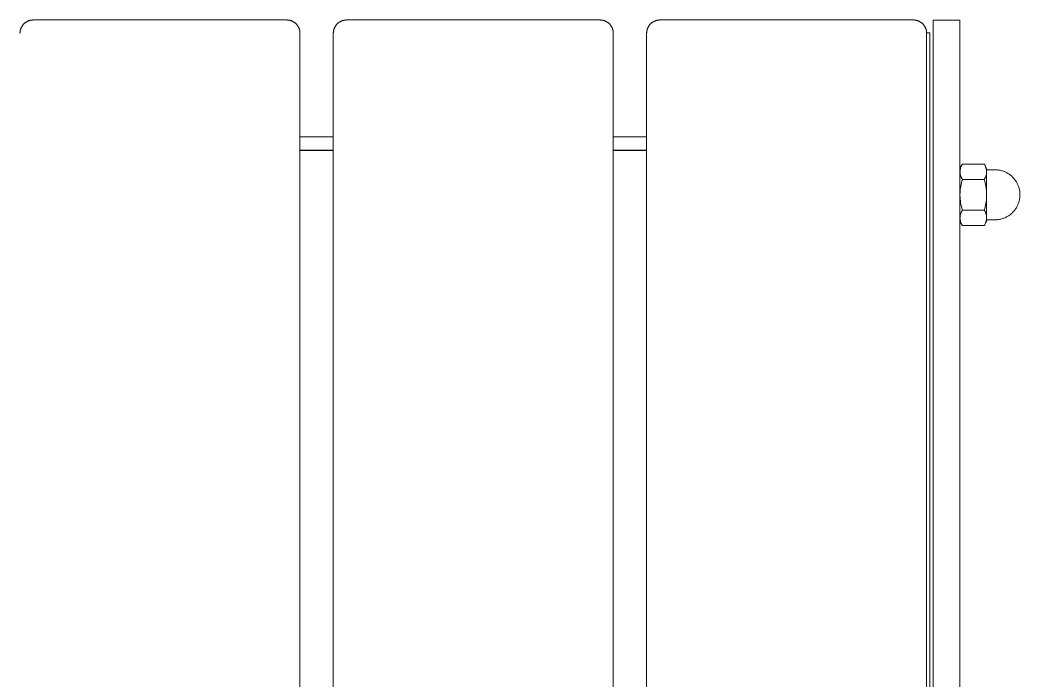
# Model space of a CAD drawing. Header units: millimetres. Extents: x -402 to 3954, y -41 to 3282.
# Drawn here: x 1416.6 to 1716.6, y 3083.1 to 3281.1 of the extents above; entities that cross this region are included whole.
import ezdxf

# ---------------------------------------------------------------- set-up
doc = ezdxf.new("R2010")
doc.units = ezdxf.units.MM
doc.layers.add('ZANO_R', color=7, linetype='Continuous', lineweight=0)

msp = doc.modelspace()

# ---------------------------------------------------------------- linework, layer by layer
at = {"layer": 'ZANO_R'}
for p, q in [((1417.08, 3278.94), (1417.14, 3279.06)), ((1417.14, 3279.06), (1417.21, 3279.18)), ((1417.21, 3279.18), (1417.29, 3279.29)), ((1417.29, 3279.29), (1417.36, 3279.4)), ((1417.36, 3279.4), (1417.44, 3279.51)), ((1417.44, 3279.51), (1417.53, 3279.62)), ((1417.53, 3279.62), (1417.62, 3279.73)), ((1417.62, 3279.73), (1417.71, 3279.83)), ((1417.71, 3279.83), (1417.8, 3279.93)), ((1417.8, 3279.93), (1417.9, 3280.02)), ((1417.9, 3280.02), (1418, 3280.11)), ((1418, 3280.11), (1418.11, 3280.2)), ((1418.11, 3280.2), (1418.21, 3280.28)), ((1418.21, 3280.28), (1418.32, 3280.37)), ((1418.32, 3280.37), (1418.44, 3280.44)), ((1418.44, 3280.44), (1418.55, 3280.52)), ((1418.55, 3280.52), (1418.67, 3280.58)), ((1418.67, 3280.58), (1418.79, 3280.65)), ((1418.79, 3280.65), (1418.91, 3280.71)), ((1418.91, 3280.71), (1419.04, 3280.77)), ((1419.04, 3280.77), (1419.16, 3280.82)), ((1419.16, 3280.82), (1419.29, 3280.87)), ((1419.29, 3280.87), (1419.42, 3280.91)), ((1419.42, 3280.91), (1419.55, 3280.95)), ((1419.55, 3280.95), (1419.68, 3280.98)), ((1419.68, 3280.98), (1419.82, 3281.01)), ((1419.82, 3281.01), (1419.95, 3281.04)), ((1419.95, 3281.04), (1420.09, 3281.06)), ((1420.09, 3281.06), (1420.22, 3281.08)), ((1420.22, 3281.08), (1420.36, 3281.09)), ((1420.36, 3281.09), (1420.49, 3281.1)), ((1420.49, 3281.1), (1420.63, 3281.1)), ((1420.63, 3281.1), (1496.63, 3281.1)), ((1496.63, 3281.1), (1496.77, 3281.1)), ((1496.77, 3281.1), (1496.9, 3281.09)), ((1496.9, 3281.09), (1497.04, 3281.08)), ((1497.04, 3281.08), (1497.18, 3281.06)), ((1497.18, 3281.06), (1497.31, 3281.04)), ((1497.31, 3281.04), (1497.45, 3281.01)), ((1497.45, 3281.01), (1497.58, 3280.98)), ((1497.58, 3280.98), (1497.71, 3280.95)), ((1497.71, 3280.95), (1497.84, 3280.91)), ((1497.84, 3280.91), (1497.97, 3280.87)), ((1497.97, 3280.87), (1498.1, 3280.82)), ((1498.1, 3280.82), (1498.23, 3280.77)), ((1498.23, 3280.77), (1498.35, 3280.71)), ((1498.35, 3280.71), (1498.47, 3280.65)), ((1498.47, 3280.65), (1498.59, 3280.58)), ((1498.59, 3280.58), (1498.71, 3280.52)), ((1498.71, 3280.52), (1498.83, 3280.44)), ((1498.83, 3280.44), (1498.94, 3280.37)), ((1498.94, 3280.37), (1499.05, 3280.28)), ((1499.05, 3280.28), (1499.16, 3280.2)), ((1499.16, 3280.2), (1499.26, 3280.11)), ((1499.26, 3280.11), (1499.36, 3280.02)), ((1499.36, 3280.02), (1499.46, 3279.93)), ((1499.46, 3279.93), (1499.55, 3279.83)), ((1499.55, 3279.83), (1499.65, 3279.73)), ((1499.65, 3279.73), (1499.73, 3279.62)), ((1499.73, 3279.62), (1499.82, 3279.51)), ((1499.82, 3279.51), (1499.9, 3279.4)), ((1499.9, 3279.4), (1499.98, 3279.29)), ((1499.98, 3279.29), (1500.05, 3279.18)), ((1500.05, 3279.18), (1500.12, 3279.06)), ((1500.12, 3279.06), (1500.18, 3278.94)), ((1511.08, 3278.94), (1511.14, 3279.06)), ((1511.14, 3279.06), (1511.21, 3279.18)), ((1511.21, 3279.18), (1511.29, 3279.29)), ((1511.29, 3279.29), (1511.36, 3279.4)), ((1511.36, 3279.4), (1511.44, 3279.51)), ((1511.44, 3279.51), (1511.53, 3279.62)), ((1511.53, 3279.62), (1511.62, 3279.73)), ((1511.62, 3279.73), (1511.71, 3279.83)), ((1511.71, 3279.83), (1511.8, 3279.93)), ((1511.8, 3279.93), (1511.9, 3280.02)), ((1511.9, 3280.02), (1512, 3280.11)), ((1512, 3280.11), (1512.11, 3280.2)), ((1512.11, 3280.2), (1512.21, 3280.28)), ((1512.21, 3280.28), (1512.32, 3280.37)), ((1512.32, 3280.37), (1512.44, 3280.44)), ((1512.44, 3280.44), (1512.55, 3280.52)), ((1512.55, 3280.52), (1512.67, 3280.58)), ((1512.67, 3280.58), (1512.79, 3280.65)), ((1512.79, 3280.65), (1512.91, 3280.71)), ((1512.91, 3280.71), (1513.04, 3280.77)), ((1513.04, 3280.77), (1513.16, 3280.82)), ((1513.16, 3280.82), (1513.29, 3280.87)), ((1513.29, 3280.87), (1513.42, 3280.91)), ((1513.42, 3280.91), (1513.55, 3280.95)), ((1513.55, 3280.95), (1513.68, 3280.98)), ((1513.68, 3280.98), (1513.82, 3281.01)), ((1513.82, 3281.01), (1513.95, 3281.04)), ((1513.95, 3281.04), (1514.09, 3281.06)), ((1514.09, 3281.06), (1514.22, 3281.08)), ((1514.22, 3281.08), (1514.36, 3281.09)), ((1514.36, 3281.09), (1514.49, 3281.1)), ((1514.49, 3281.1), (1514.63, 3281.1)), ((1514.63, 3281.1), (1590.63, 3281.1)), ((1590.63, 3281.1), (1590.77, 3281.1)), ((1590.77, 3281.1), (1590.9, 3281.09)), ((1590.9, 3281.09), (1591.04, 3281.08)), ((1591.04, 3281.08), (1591.18, 3281.06)), ((1591.18, 3281.06), (1591.31, 3281.04)), ((1591.31, 3281.04), (1591.45, 3281.01)), ((1591.45, 3281.01), (1591.58, 3280.98)), ((1591.58, 3280.98), (1591.71, 3280.95)), ((1591.71, 3280.95), (1591.84, 3280.91)), ((1591.84, 3280.91), (1591.97, 3280.87)), ((1591.97, 3280.87), (1592.1, 3280.82)), ((1592.1, 3280.82), (1592.23, 3280.77)), ((1592.23, 3280.77), (1592.35, 3280.71)), ((1592.35, 3280.71), (1592.47, 3280.65)), ((1592.47, 3280.65), (1592.59, 3280.58)), ((1592.59, 3280.58), (1592.71, 3280.52)), ((1592.71, 3280.52), (1592.83, 3280.44)), ((1592.83, 3280.44), (1592.94, 3280.37)), ((1592.94, 3280.37), (1593.05, 3280.28)), ((1593.05, 3280.28), (1593.16, 3280.2)), ((1593.16, 3280.2), (1593.26, 3280.11)), ((1593.26, 3280.11), (1593.36, 3280.02)), ((1593.36, 3280.02), (1593.46, 3279.93)), ((1593.46, 3279.93), (1593.55, 3279.83)), ((1593.55, 3279.83), (1593.65, 3279.73)), ((1593.65, 3279.73), (1593.73, 3279.62)), ((1593.73, 3279.62), (1593.82, 3279.51)), ((1593.82, 3279.51), (1593.9, 3279.4)), ((1593.9, 3279.4), (1593.98, 3279.29)), ((1593.98, 3279.29), (1594.05, 3279.18)), ((1594.05, 3279.18), (1594.12, 3279.06)), ((1594.12, 3279.06), (1594.18, 3278.94)), ((1605.08, 3278.94), (1605.14, 3279.06)), ((1605.14, 3279.06), (1605.21, 3279.18)), ((1605.21, 3279.18), (1605.29, 3279.29)), ((1605.29, 3279.29), (1605.36, 3279.4)), ((1605.36, 3279.4), (1605.44, 3279.51)), ((1605.44, 3279.51), (1605.53, 3279.62)), ((1605.53, 3279.62), (1605.62, 3279.73)), ((1605.62, 3279.73), (1605.71, 3279.83)), ((1605.71, 3279.83), (1605.8, 3279.93)), ((1605.8, 3279.93), (1605.9, 3280.02)), ((1605.9, 3280.02), (1606, 3280.11)), ((1606, 3280.11), (1606.11, 3280.2)), ((1606.11, 3280.2), (1606.21, 3280.28)), ((1606.21, 3280.28), (1606.32, 3280.37)), ((1606.32, 3280.37), (1606.44, 3280.44)), ((1606.44, 3280.44), (1606.55, 3280.52)), ((1606.55, 3280.52), (1606.67, 3280.58)), ((1606.67, 3280.58), (1606.79, 3280.65)), ((1606.79, 3280.65), (1606.91, 3280.71)), ((1606.91, 3280.71), (1607.04, 3280.77)), ((1607.04, 3280.77), (1607.16, 3280.82)), ((1607.16, 3280.82), (1607.29, 3280.87)), ((1607.29, 3280.87), (1607.42, 3280.91)), ((1607.42, 3280.91), (1607.55, 3280.95)), ((1607.55, 3280.95), (1607.68, 3280.98)), ((1607.68, 3280.98), (1607.82, 3281.01)), ((1607.82, 3281.01), (1607.95, 3281.04)), ((1607.95, 3281.04), (1608.09, 3281.06)), ((1608.09, 3281.06), (1608.22, 3281.08)), ((1608.22, 3281.08), (1608.36, 3281.09)), ((1608.36, 3281.09), (1608.49, 3281.1)), ((1608.49, 3281.1), (1608.63, 3281.1)), ((1608.63, 3281.1), (1684.63, 3281.1)), ((1684.63, 3281.1), (1684.77, 3281.1)), ((1684.77, 3281.1), (1684.9, 3281.09)), ((1684.9, 3281.09), (1685.04, 3281.08)), ((1685.04, 3281.08), (1685.18, 3281.06)), ((1685.18, 3281.06), (1685.31, 3281.04)), ((1685.31, 3281.04), (1685.45, 3281.01)), ((1685.45, 3281.01), (1685.58, 3280.98)), ((1685.58, 3280.98), (1685.71, 3280.95)), ((1685.71, 3280.95), (1685.84, 3280.91)), ((1685.84, 3280.91), (1685.97, 3280.87)), ((1685.97, 3280.87), (1686.1, 3280.82)), ((1686.1, 3280.82), (1686.23, 3280.77)), ((1686.23, 3280.77), (1686.35, 3280.71)), ((1686.35, 3280.71), (1686.47, 3280.65)), ((1686.47, 3280.65), (1686.59, 3280.58)), ((1686.59, 3280.58), (1686.71, 3280.52)), ((1686.71, 3280.52), (1686.83, 3280.44)), ((1686.83, 3280.44), (1686.94, 3280.37)), ((1686.94, 3280.37), (1687.05, 3280.28)), ((1687.05, 3280.28), (1687.16, 3280.2)), ((1687.16, 3280.2), (1687.26, 3280.11)), ((1687.26, 3280.11), (1687.36, 3280.02)), ((1687.36, 3280.02), (1687.46, 3279.93)), ((1687.46, 3279.93), (1687.55, 3279.83)), ((1687.55, 3279.83), (1687.65, 3279.73)), ((1687.65, 3279.73), (1687.73, 3279.62)), ((1687.73, 3279.62), (1687.82, 3279.51)), ((1687.82, 3279.51), (1687.9, 3279.4)), ((1687.9, 3279.4), (1687.98, 3279.29)), ((1687.98, 3279.29), (1688.05, 3279.18)), ((1688.05, 3279.18), (1688.12, 3279.06)), ((1688.12, 3279.06), (1688.18, 3278.94)), ((1698.63, 3281.04), (1690.63, 3281.04)), ((1690.63, 3281.04), (1690.63, 3278.41)), ((1698.63, 3281.04), (1698.63, 3278.41)), ((1416.63, 3277.23), (1416.64, 3277.37)), ((1416.63, 3277.1), (1416.63, 3277.23)), ((1416.64, 3277.37), (1416.65, 3277.51)), ((1416.65, 3277.51), (1416.67, 3277.64)), ((1416.67, 3277.64), (1416.69, 3277.78)), ((1416.69, 3277.78), (1416.72, 3277.91)), ((1416.72, 3277.91), (1416.75, 3278.04)), ((1416.75, 3278.04), (1416.78, 3278.18)), ((1416.78, 3278.18), (1416.82, 3278.31)), ((1416.82, 3278.31), (1416.86, 3278.44)), ((1416.86, 3278.44), (1416.91, 3278.57)), ((1416.91, 3278.57), (1416.96, 3278.69)), ((1416.96, 3278.69), (1417.02, 3278.82)), ((1417.02, 3278.82), (1417.08, 3278.94)), ((1500.18, 3278.94), (1500.24, 3278.82)), ((1500.24, 3278.82), (1500.3, 3278.69)), ((1500.3, 3278.69), (1500.35, 3278.57)), ((1500.35, 3278.57), (1500.4, 3278.44)), ((1500.4, 3278.44), (1500.44, 3278.31)), ((1500.44, 3278.31), (1500.48, 3278.18)), ((1500.48, 3278.18), (1500.52, 3278.04)), ((1500.52, 3278.04), (1500.55, 3277.91)), ((1500.55, 3277.91), (1500.57, 3277.78)), ((1500.57, 3277.78), (1500.59, 3277.64)), ((1500.59, 3277.64), (1500.61, 3277.51)), ((1500.61, 3277.51), (1500.62, 3277.37)), ((1500.62, 3277.37), (1500.63, 3277.23)), ((1500.63, 3277.23), (1500.63, 3277.1)), ((1500.63, 3003.85), (1500.63, 3277.1)), ((1510.63, 3277.23), (1510.64, 3277.37)), ((1510.63, 3277.1), (1510.63, 3277.23)), ((1510.63, 3277.1), (1510.63, 3003.85)), ((1510.64, 3277.37), (1510.65, 3277.51)), ((1510.65, 3277.51), (1510.67, 3277.64)), ((1510.67, 3277.64), (1510.69, 3277.78)), ((1510.69, 3277.78), (1510.72, 3277.91)), ((1510.72, 3277.91), (1510.75, 3278.04)), ((1510.75, 3278.04), (1510.78, 3278.18)), ((1510.78, 3278.18), (1510.82, 3278.31)), ((1510.82, 3278.31), (1510.86, 3278.44)), ((1510.86, 3278.44), (1510.91, 3278.57)), ((1510.91, 3278.57), (1510.96, 3278.69)), ((1510.96, 3278.69), (1511.02, 3278.82)), ((1511.02, 3278.82), (1511.08, 3278.94)), ((1594.18, 3278.94), (1594.24, 3278.82)), ((1594.24, 3278.82), (1594.3, 3278.69)), ((1594.3, 3278.69), (1594.35, 3278.57)), ((1594.35, 3278.57), (1594.4, 3278.44)), ((1594.4, 3278.44), (1594.44, 3278.31)), ((1594.44, 3278.31), (1594.48, 3278.18)), ((1594.48, 3278.18), (1594.52, 3278.04)), ((1594.52, 3278.04), (1594.55, 3277.91)), ((1594.55, 3277.91), (1594.57, 3277.78)), ((1594.57, 3277.78), (1594.59, 3277.64)), ((1594.59, 3277.64), (1594.61, 3277.51)), ((1594.61, 3277.51), (1594.62, 3277.37)), ((1594.62, 3277.37), (1594.63, 3277.23)), ((1594.63, 3277.23), (1594.63, 3277.1)), ((1594.63, 3003.85), (1594.63, 3277.1)), ((1604.63, 3277.23), (1604.64, 3277.37)), ((1604.63, 3277.1), (1604.63, 3277.23)), ((1604.63, 3277.1), (1604.63, 3003.85)), ((1604.64, 3277.37), (1604.65, 3277.51)), ((1604.65, 3277.51), (1604.67, 3277.64)), ((1604.67, 3277.64), (1604.69, 3277.78)), ((1604.69, 3277.78), (1604.72, 3277.91)), ((1604.72, 3277.91), (1604.75, 3278.04)), ((1604.75, 3278.04), (1604.78, 3278.18)), ((1604.78, 3278.18), (1604.82, 3278.31)), ((1604.82, 3278.31), (1604.86, 3278.44)), ((1604.86, 3278.44), (1604.91, 3278.57)), ((1604.91, 3278.57), (1604.96, 3278.69)), ((1604.96, 3278.69), (1605.02, 3278.82)), ((1605.02, 3278.82), (1605.08, 3278.94)), ((1688.18, 3278.94), (1688.24, 3278.82)), ((1688.24, 3278.82), (1688.3, 3278.69)), ((1688.3, 3278.69), (1688.35, 3278.57)), ((1688.35, 3278.57), (1688.4, 3278.44)), ((1688.4, 3278.44), (1688.44, 3278.31)), ((1688.44, 3278.31), (1688.48, 3278.18)), ((1688.48, 3278.18), (1688.52, 3278.04)), ((1688.52, 3278.04), (1688.55, 3277.91)), ((1688.55, 3277.91), (1688.57, 3277.78)), ((1688.57, 3277.78), (1688.59, 3277.64)), ((1688.59, 3277.64), (1688.61, 3277.51)), ((1688.61, 3277.51), (1688.62, 3277.37)), ((1688.62, 3277.37), (1688.63, 3277.23)), ((1689.63, 3277.25), (1688.63, 3277.25)), ((1688.63, 3277.23), (1688.63, 3277.1)), ((1688.63, 3003.85), (1688.63, 3277.1)), ((1689.63, 3277.25), (1689.63, 3004)), ((1690.63, 3278.41), (1690.63, 2885.04)), ((1698.63, 3278.41), (1698.63, 2885.04)), ((1500.63, 3246.04), (1510.63, 3246.04)), ((1594.63, 3246.04), (1604.63, 3246.04)), ((1510.63, 3242.04), (1500.63, 3242.04)), ((1500.63, 3241.94), (1510.63, 3241.94)), ((1604.63, 3242.04), (1594.63, 3242.04)), ((1594.63, 3241.94), (1604.63, 3241.94)), ((1698.63, 3236.65), (1699.26, 3237.75)), ((1698.88, 3236.93), (1698.93, 3237.07)), ((1698.93, 3237.07), (1698.99, 3237.22)), ((1698.99, 3237.22), (1699.05, 3237.36)), ((1699.05, 3237.36), (1699.12, 3237.49)), ((1699.12, 3237.49), (1699.19, 3237.63)), ((1699.19, 3237.63), (1699.27, 3237.76)), ((1699.27, 3237.76), (1699.35, 3237.89)), ((1705.92, 3237.89), (1699.35, 3237.89)), ((1705.92, 3237.89), (1706, 3237.76)), ((1706, 3237.76), (1706.07, 3237.63)), ((1706.63, 3236.65), (1706, 3237.75)), ((1706.07, 3237.63), (1706.14, 3237.49)), ((1706.14, 3237.49), (1706.21, 3237.36)), ((1706.21, 3237.36), (1706.27, 3237.22)), ((1706.27, 3237.22), (1706.33, 3237.07)), ((1706.33, 3237.07), (1706.38, 3236.93)), ((1698.63, 3235.58), (1698.64, 3235.74)), ((1698.64, 3235.43), (1698.63, 3235.58)), ((1698.64, 3235.74), (1698.65, 3235.89)), ((1698.65, 3235.28), (1698.64, 3235.43)), ((1698.65, 3235.89), (1698.67, 3236.04)), ((1698.67, 3235.13), (1698.65, 3235.28)), ((1698.67, 3236.04), (1698.69, 3236.19)), ((1698.69, 3234.97), (1698.67, 3235.13)), ((1698.69, 3236.19), (1698.72, 3236.34)), ((1698.72, 3234.82), (1698.69, 3234.97)), ((1698.72, 3236.34), (1698.75, 3236.49)), ((1698.75, 3234.67), (1698.72, 3234.82)), ((1698.75, 3236.49), (1698.79, 3236.64)), ((1698.79, 3234.53), (1698.75, 3234.67)), ((1698.79, 3236.64), (1698.83, 3236.78)), ((1698.83, 3234.38), (1698.79, 3234.53)), ((1698.83, 3236.78), (1698.88, 3236.93)), ((1698.88, 3234.23), (1698.83, 3234.38)), ((1698.93, 3234.09), (1698.88, 3234.23)), ((1698.99, 3233.95), (1698.93, 3234.09)), ((1706.33, 3234.09), (1706.27, 3233.95)), ((1706.38, 3234.23), (1706.33, 3234.09)), ((1706.38, 3236.93), (1706.43, 3236.78)), ((1706.43, 3234.38), (1706.38, 3234.23)), ((1706.43, 3236.78), (1706.47, 3236.64)), ((1706.47, 3234.53), (1706.43, 3234.38)), ((1706.47, 3236.64), (1706.51, 3236.49)), ((1706.51, 3234.67), (1706.47, 3234.53)), ((1706.51, 3236.49), (1706.54, 3236.34)), ((1706.54, 3234.82), (1706.51, 3234.67)), ((1706.54, 3236.34), (1706.57, 3236.19)), ((1706.57, 3234.97), (1706.54, 3234.82)), ((1706.57, 3236.19), (1706.59, 3236.04)), ((1706.59, 3235.13), (1706.57, 3234.97)), ((1706.59, 3236.04), (1706.61, 3235.89)), ((1706.61, 3235.28), (1706.59, 3235.13)), ((1706.61, 3235.89), (1706.62, 3235.74)), ((1706.62, 3235.43), (1706.61, 3235.28)), ((1706.62, 3235.74), (1706.63, 3235.58)), ((1706.63, 3235.58), (1706.62, 3235.43)), ((1706.63, 3235.58), (1706.63, 3236.65)), ((1706.63, 3236.39), (1706.63, 3236.38)), ((1706.63, 3236.38), (1706.63, 3236.37)), ((1706.63, 3236.37), (1706.64, 3236.36)), ((1706.63, 3228.91), (1706.63, 3235.58)), ((1706.64, 3236.36), (1706.64, 3236.35)), ((1706.64, 3236.35), (1706.64, 3236.34)), ((1706.64, 3236.34), (1706.64, 3236.34)), ((1706.64, 3236.34), (1706.64, 3236.33)), ((1706.64, 3236.33), (1706.65, 3236.32)), ((1706.65, 3236.32), (1706.65, 3236.31)), ((1706.65, 3236.31), (1706.65, 3236.3)), ((1706.65, 3236.3), (1706.66, 3236.29)), ((1706.66, 3236.29), (1706.66, 3236.29)), ((1706.66, 3236.29), (1706.67, 3236.28)), ((1706.67, 3236.28), (1706.67, 3236.27)), ((1706.67, 3236.27), (1706.67, 3236.26)), ((1706.67, 3236.26), (1706.68, 3236.26)), ((1706.68, 3236.26), (1706.68, 3236.25)), ((1706.68, 3236.25), (1706.69, 3236.24)), ((1706.69, 3236.24), (1706.7, 3236.24)), ((1706.7, 3236.24), (1706.7, 3236.23)), ((1706.7, 3236.23), (1706.71, 3236.22)), ((1706.71, 3236.22), (1706.71, 3236.22)), ((1706.71, 3236.22), (1706.72, 3236.21)), ((1706.72, 3236.21), (1706.73, 3236.21)), ((1706.73, 3236.21), (1706.73, 3236.2)), ((1706.73, 3236.2), (1706.74, 3236.2)), ((1706.74, 3236.2), (1706.75, 3236.19)), ((1706.75, 3236.19), (1706.76, 3236.19)), ((1706.76, 3236.19), (1706.76, 3236.18)), ((1706.76, 3236.18), (1706.77, 3236.18)), ((1706.77, 3236.18), (1706.78, 3236.18)), ((1706.78, 3236.18), (1706.79, 3236.17)), ((1706.79, 3236.17), (1706.8, 3236.17)), ((1706.8, 3236.17), (1706.8, 3236.17)), ((1706.8, 3236.17), (1706.81, 3236.16)), ((1706.81, 3236.16), (1706.82, 3236.16)), ((1706.82, 3236.16), (1706.83, 3236.16)), ((1706.83, 3236.16), (1706.84, 3236.16)), ((1706.84, 3236.16), (1706.85, 3236.16)), ((1706.85, 3236.16), (1706.86, 3236.16)), ((1706.86, 3236.16), (1706.86, 3236.15)), ((1706.86, 3236.15), (1706.87, 3236.15)), ((1706.87, 3236.15), (1706.88, 3236.15)), ((1709.13, 3236.15), (1706.88, 3236.15)), ((1709.13, 3236.15), (1709.39, 3236.15)), ((1709.39, 3236.15), (1709.64, 3236.14)), ((1709.64, 3236.14), (1709.9, 3236.11)), ((1709.9, 3236.11), (1710.15, 3236.08)), ((1710.15, 3236.08), (1710.41, 3236.05)), ((1710.41, 3236.05), (1710.66, 3236)), ((1710.66, 3236), (1710.91, 3235.94)), ((1710.91, 3235.94), (1711.15, 3235.88)), ((1711.15, 3235.88), (1711.4, 3235.8)), ((1711.4, 3235.8), (1711.64, 3235.72)), ((1711.64, 3235.72), (1711.88, 3235.63)), ((1711.88, 3235.63), (1712.12, 3235.53)), ((1712.12, 3235.53), (1712.35, 3235.43)), ((1712.35, 3235.43), (1712.58, 3235.31)), ((1712.58, 3235.31), (1712.81, 3235.19)), ((1712.81, 3235.19), (1713.03, 3235.06)), ((1713.03, 3235.06), (1713.24, 3234.93)), ((1713.24, 3234.93), (1713.46, 3234.78)), ((1713.46, 3234.78), (1713.66, 3234.63)), ((1713.66, 3234.63), (1713.86, 3234.47)), ((1713.86, 3234.47), (1714.06, 3234.31)), ((1714.06, 3234.31), (1714.25, 3234.14)), ((1714.25, 3234.14), (1714.43, 3233.96)), ((1698.79, 3230.75), (1698.87, 3231.24)), ((1698.87, 3231.24), (1698.97, 3231.75)), ((1698.97, 3231.75), (1699.08, 3232.26)), ((1699.05, 3233.81), (1698.99, 3233.95)), ((1699.12, 3233.67), (1699.05, 3233.81)), ((1699.08, 3232.26), (1699.21, 3232.77)), ((1699.19, 3233.54), (1699.12, 3233.67)), ((1699.27, 3233.4), (1699.19, 3233.54)), ((1699.21, 3232.77), (1699.35, 3233.27)), ((1699.35, 3233.27), (1699.27, 3233.4)), ((1699.35, 3233.27), (1705.92, 3233.27)), ((1706, 3233.4), (1705.92, 3233.27)), ((1705.92, 3233.27), (1706.06, 3232.77)), ((1706.07, 3233.54), (1706, 3233.4)), ((1706.06, 3232.77), (1706.18, 3232.26)), ((1706.14, 3233.67), (1706.07, 3233.54)), ((1706.21, 3233.81), (1706.14, 3233.67)), ((1706.18, 3232.26), (1706.3, 3231.75)), ((1706.27, 3233.95), (1706.21, 3233.81)), ((1706.3, 3231.75), (1706.4, 3231.24)), ((1706.4, 3231.24), (1706.47, 3230.81)), ((1714.43, 3233.96), (1714.61, 3233.77)), ((1714.61, 3233.77), (1714.78, 3233.58)), ((1714.78, 3233.58), (1714.95, 3233.39)), ((1714.95, 3233.39), (1715.11, 3233.19)), ((1715.11, 3233.19), (1715.26, 3232.98)), ((1715.26, 3232.98), (1715.4, 3232.77)), ((1715.4, 3232.77), (1715.54, 3232.55)), ((1715.54, 3232.55), (1715.67, 3232.33)), ((1715.67, 3232.33), (1715.79, 3232.1)), ((1715.79, 3232.1), (1715.9, 3231.88)), ((1715.9, 3231.88), (1716.01, 3231.64)), ((1716.01, 3231.64), (1716.11, 3231.41)), ((1716.11, 3231.41), (1716.2, 3231.17)), ((1716.2, 3231.17), (1716.28, 3230.92)), ((1698.63, 3228.77), (1698.65, 3229.26)), ((1698.63, 3228.85), (1698.63, 3228.95)), ((1698.65, 3227.97), (1698.63, 3228.54)), ((1698.65, 3229.26), (1698.68, 3229.76)), ((1698.68, 3229.76), (1698.72, 3230.25)), ((1698.72, 3230.25), (1698.79, 3230.75)), ((1706.47, 3230.81), (1706.53, 3230.38)), ((1706.53, 3230.38), (1706.57, 3229.95)), ((1706.57, 3229.95), (1706.6, 3229.52)), ((1706.62, 3228.13), (1706.59, 3227.61)), ((1706.6, 3229.52), (1706.62, 3229.09)), ((1706.62, 3229.09), (1706.63, 3228.65)), ((1706.63, 3228.65), (1706.62, 3228.13)), ((1706.63, 3221.77), (1706.63, 3228.48)), ((1716.28, 3230.92), (1716.35, 3230.68)), ((1716.35, 3230.68), (1716.42, 3230.43)), ((1716.42, 3230.43), (1716.47, 3230.18)), ((1716.47, 3230.18), (1716.52, 3229.93)), ((1716.52, 3229.93), (1716.56, 3229.68)), ((1716.56, 3229.68), (1716.59, 3229.42)), ((1716.59, 3229.42), (1716.61, 3229.17)), ((1716.61, 3228.14), (1716.59, 3227.89)), ((1716.61, 3229.17), (1716.63, 3228.91)), ((1716.63, 3228.4), (1716.61, 3228.14)), ((1716.63, 3228.91), (1716.63, 3228.65)), ((1716.63, 3228.65), (1716.63, 3228.4)), ((1698.69, 3227.4), (1698.65, 3227.97)), ((1698.75, 3226.83), (1698.69, 3227.4)), ((1698.83, 3226.26), (1698.75, 3226.83)), ((1698.93, 3225.7), (1698.83, 3226.26)), ((1699.05, 3225.14), (1698.93, 3225.7)), ((1699.19, 3224.59), (1699.05, 3225.14)), ((1706.19, 3225.04), (1706.06, 3224.54)), ((1706.3, 3225.55), (1706.19, 3225.04)), ((1706.4, 3226.06), (1706.3, 3225.55)), ((1706.48, 3226.58), (1706.4, 3226.06)), ((1706.54, 3227.09), (1706.48, 3226.58)), ((1706.59, 3227.61), (1706.54, 3227.09)), ((1715.79, 3225.2), (1715.67, 3224.98)), ((1715.9, 3225.43), (1715.79, 3225.2)), ((1716.01, 3225.67), (1715.9, 3225.43)), ((1716.11, 3225.9), (1716.01, 3225.67)), ((1716.2, 3226.14), (1716.11, 3225.9)), ((1716.28, 3226.39), (1716.2, 3226.14)), ((1716.35, 3226.63), (1716.28, 3226.39)), ((1716.42, 3226.88), (1716.35, 3226.63)), ((1716.47, 3227.13), (1716.42, 3226.88)), ((1716.52, 3227.38), (1716.47, 3227.13)), ((1716.56, 3227.63), (1716.52, 3227.38)), ((1716.59, 3227.89), (1716.56, 3227.63)), ((1698.64, 3221.88), (1698.65, 3222.03)), ((1698.65, 3222.03), (1698.67, 3222.18)), ((1698.67, 3222.18), (1698.69, 3222.33)), ((1698.69, 3222.33), (1698.72, 3222.48)), ((1698.72, 3222.48), (1698.75, 3222.63)), ((1698.75, 3222.63), (1698.79, 3222.78)), ((1698.79, 3222.78), (1698.83, 3222.93)), ((1698.83, 3222.93), (1698.88, 3223.07)), ((1698.88, 3223.07), (1698.93, 3223.22)), ((1698.93, 3223.22), (1698.99, 3223.36)), ((1698.99, 3223.36), (1699.05, 3223.5)), ((1699.05, 3223.5), (1699.12, 3223.64)), ((1699.12, 3223.64), (1699.19, 3223.77)), ((1699.35, 3224.04), (1699.19, 3224.59)), ((1699.19, 3223.77), (1699.27, 3223.9)), ((1699.27, 3223.9), (1699.35, 3224.04)), ((1699.35, 3224.04), (1705.92, 3224.04)), ((1706.06, 3224.54), (1705.92, 3224.04)), ((1705.92, 3224.04), (1706, 3223.9)), ((1706, 3223.9), (1706.07, 3223.77)), ((1706.07, 3223.77), (1706.14, 3223.64)), ((1706.14, 3223.64), (1706.21, 3223.5)), ((1706.21, 3223.5), (1706.27, 3223.36)), ((1706.27, 3223.36), (1706.33, 3223.22)), ((1706.33, 3223.22), (1706.38, 3223.07)), ((1706.38, 3223.07), (1706.43, 3222.93)), ((1706.43, 3222.93), (1706.47, 3222.78)), ((1706.47, 3222.78), (1706.51, 3222.63)), ((1706.51, 3222.63), (1706.54, 3222.48)), ((1706.54, 3222.48), (1706.57, 3222.33)), ((1706.57, 3222.33), (1706.59, 3222.18)), ((1706.59, 3222.18), (1706.61, 3222.03)), ((1706.61, 3222.03), (1706.62, 3221.88)), ((1712.81, 3222.12), (1712.58, 3222)), ((1713.03, 3222.25), (1712.81, 3222.12)), ((1713.24, 3222.38), (1713.03, 3222.25)), ((1713.46, 3222.53), (1713.24, 3222.38)), ((1713.66, 3222.68), (1713.46, 3222.53)), ((1713.86, 3222.84), (1713.66, 3222.68)), ((1714.06, 3223), (1713.86, 3222.84)), ((1714.25, 3223.17), (1714.06, 3223)), ((1714.43, 3223.35), (1714.25, 3223.17)), ((1714.61, 3223.53), (1714.43, 3223.35)), ((1714.78, 3223.73), (1714.61, 3223.53)), ((1714.95, 3223.92), (1714.78, 3223.73)), ((1715.11, 3224.12), (1714.95, 3223.92)), ((1715.26, 3224.33), (1715.11, 3224.12)), ((1715.4, 3224.54), (1715.26, 3224.33)), ((1715.54, 3224.76), (1715.4, 3224.54)), ((1715.67, 3224.98), (1715.54, 3224.76)), ((1698.63, 3221.73), (1698.64, 3221.88)), ((1698.64, 3221.57), (1698.63, 3221.73)), ((1698.63, 3220.65), (1699.26, 3219.56)), ((1698.65, 3221.42), (1698.64, 3221.57)), ((1698.67, 3221.27), (1698.65, 3221.42)), ((1698.69, 3221.12), (1698.67, 3221.27)), ((1698.72, 3220.97), (1698.69, 3221.12)), ((1698.75, 3220.82), (1698.72, 3220.97)), ((1698.79, 3220.67), (1698.75, 3220.82)), ((1698.83, 3220.52), (1698.79, 3220.67)), ((1698.88, 3220.38), (1698.83, 3220.52)), ((1698.93, 3220.23), (1698.88, 3220.38)), ((1698.99, 3220.09), (1698.93, 3220.23)), ((1699.05, 3219.95), (1698.99, 3220.09)), ((1699.12, 3219.82), (1699.05, 3219.95)), ((1699.19, 3219.68), (1699.12, 3219.82)), ((1699.27, 3219.55), (1699.19, 3219.68)), ((1699.35, 3219.42), (1699.27, 3219.55)), ((1699.35, 3219.42), (1705.92, 3219.42)), ((1706, 3219.55), (1705.92, 3219.42)), ((1706.63, 3220.65), (1706, 3219.56)), ((1706.07, 3219.68), (1706, 3219.55)), ((1706.14, 3219.82), (1706.07, 3219.68)), ((1706.21, 3219.95), (1706.14, 3219.82)), ((1706.27, 3220.09), (1706.21, 3219.95)), ((1706.33, 3220.23), (1706.27, 3220.09)), ((1706.38, 3220.38), (1706.33, 3220.23)), ((1706.43, 3220.52), (1706.38, 3220.38)), ((1706.47, 3220.67), (1706.43, 3220.52)), ((1706.51, 3220.82), (1706.47, 3220.67)), ((1706.54, 3220.97), (1706.51, 3220.82)), ((1706.57, 3221.12), (1706.54, 3220.97)), ((1706.59, 3221.27), (1706.57, 3221.12)), ((1706.61, 3221.42), (1706.59, 3221.27)), ((1706.62, 3221.57), (1706.61, 3221.42)), ((1706.62, 3221.88), (1706.63, 3221.73)), ((1706.63, 3221.73), (1706.62, 3221.57)), ((1706.63, 3220.65), (1706.63, 3221.68)), ((1706.63, 3220.94), (1706.64, 3220.95)), ((1706.63, 3220.93), (1706.63, 3220.94)), ((1706.63, 3220.92), (1706.63, 3220.93)), ((1706.64, 3220.98), (1706.65, 3220.99)), ((1706.64, 3220.97), (1706.64, 3220.98)), ((1706.64, 3220.96), (1706.64, 3220.97)), ((1706.64, 3220.95), (1706.64, 3220.96)), ((1706.64, 3220.96), (1706.64, 3220.96)), ((1706.65, 3221), (1706.65, 3221.01)), ((1706.65, 3221.01), (1706.66, 3221.01)), ((1706.65, 3220.99), (1706.65, 3221)), ((1706.66, 3221.02), (1706.67, 3221.03)), ((1706.66, 3221.01), (1706.66, 3221.02)), ((1706.67, 3221.04), (1706.68, 3221.05)), ((1706.67, 3221.03), (1706.67, 3221.04)), ((1706.67, 3221.04), (1706.67, 3221.04)), ((1706.68, 3221.05), (1706.68, 3221.06)), ((1706.68, 3221.06), (1706.69, 3221.06)), ((1706.69, 3221.06), (1706.7, 3221.07)), ((1706.7, 3221.07), (1706.7, 3221.08)), ((1706.7, 3221.08), (1706.71, 3221.08)), ((1706.71, 3221.09), (1706.72, 3221.1)), ((1706.71, 3221.08), (1706.71, 3221.09)), ((1706.72, 3221.1), (1706.73, 3221.1)), ((1706.73, 3221.1), (1706.73, 3221.11)), ((1706.73, 3221.11), (1706.74, 3221.11)), ((1706.74, 3221.11), (1706.75, 3221.12)), ((1706.75, 3221.12), (1706.76, 3221.12)), ((1706.76, 3221.12), (1706.77, 3221.13)), ((1706.76, 3221.12), (1706.76, 3221.12)), ((1706.77, 3221.13), (1706.78, 3221.13)), ((1706.78, 3221.13), (1706.79, 3221.14)), ((1706.79, 3221.14), (1706.8, 3221.14)), ((1706.8, 3221.14), (1706.8, 3221.14)), ((1706.8, 3221.14), (1706.81, 3221.14)), ((1706.81, 3221.14), (1706.82, 3221.15)), ((1706.82, 3221.15), (1706.83, 3221.15)), ((1706.83, 3221.15), (1706.84, 3221.15)), ((1706.84, 3221.15), (1706.85, 3221.15)), ((1706.85, 3221.15), (1706.86, 3221.15)), ((1706.86, 3221.15), (1706.86, 3221.15)), ((1706.86, 3221.15), (1706.87, 3221.15)), ((1706.87, 3221.15), (1706.88, 3221.15)), ((1709.13, 3221.15), (1706.88, 3221.15)), ((1709.39, 3221.16), (1709.13, 3221.15)), ((1709.64, 3221.17), (1709.39, 3221.16)), ((1709.9, 3221.19), (1709.64, 3221.17)), ((1710.15, 3221.22), (1709.9, 3221.19)), ((1710.41, 3221.26), (1710.15, 3221.22)), ((1710.66, 3221.31), (1710.41, 3221.26)), ((1710.91, 3221.37), (1710.66, 3221.31)), ((1711.15, 3221.43), (1710.91, 3221.37)), ((1711.4, 3221.51), (1711.15, 3221.43)), ((1711.64, 3221.59), (1711.4, 3221.51)), ((1711.88, 3221.68), (1711.64, 3221.59)), ((1712.12, 3221.78), (1711.88, 3221.68)), ((1712.35, 3221.88), (1712.12, 3221.78)), ((1712.58, 3222), (1712.35, 3221.88))]:
    msp.add_line(p, q, dxfattribs=at)

doc.saveas('drawing.dxf')
